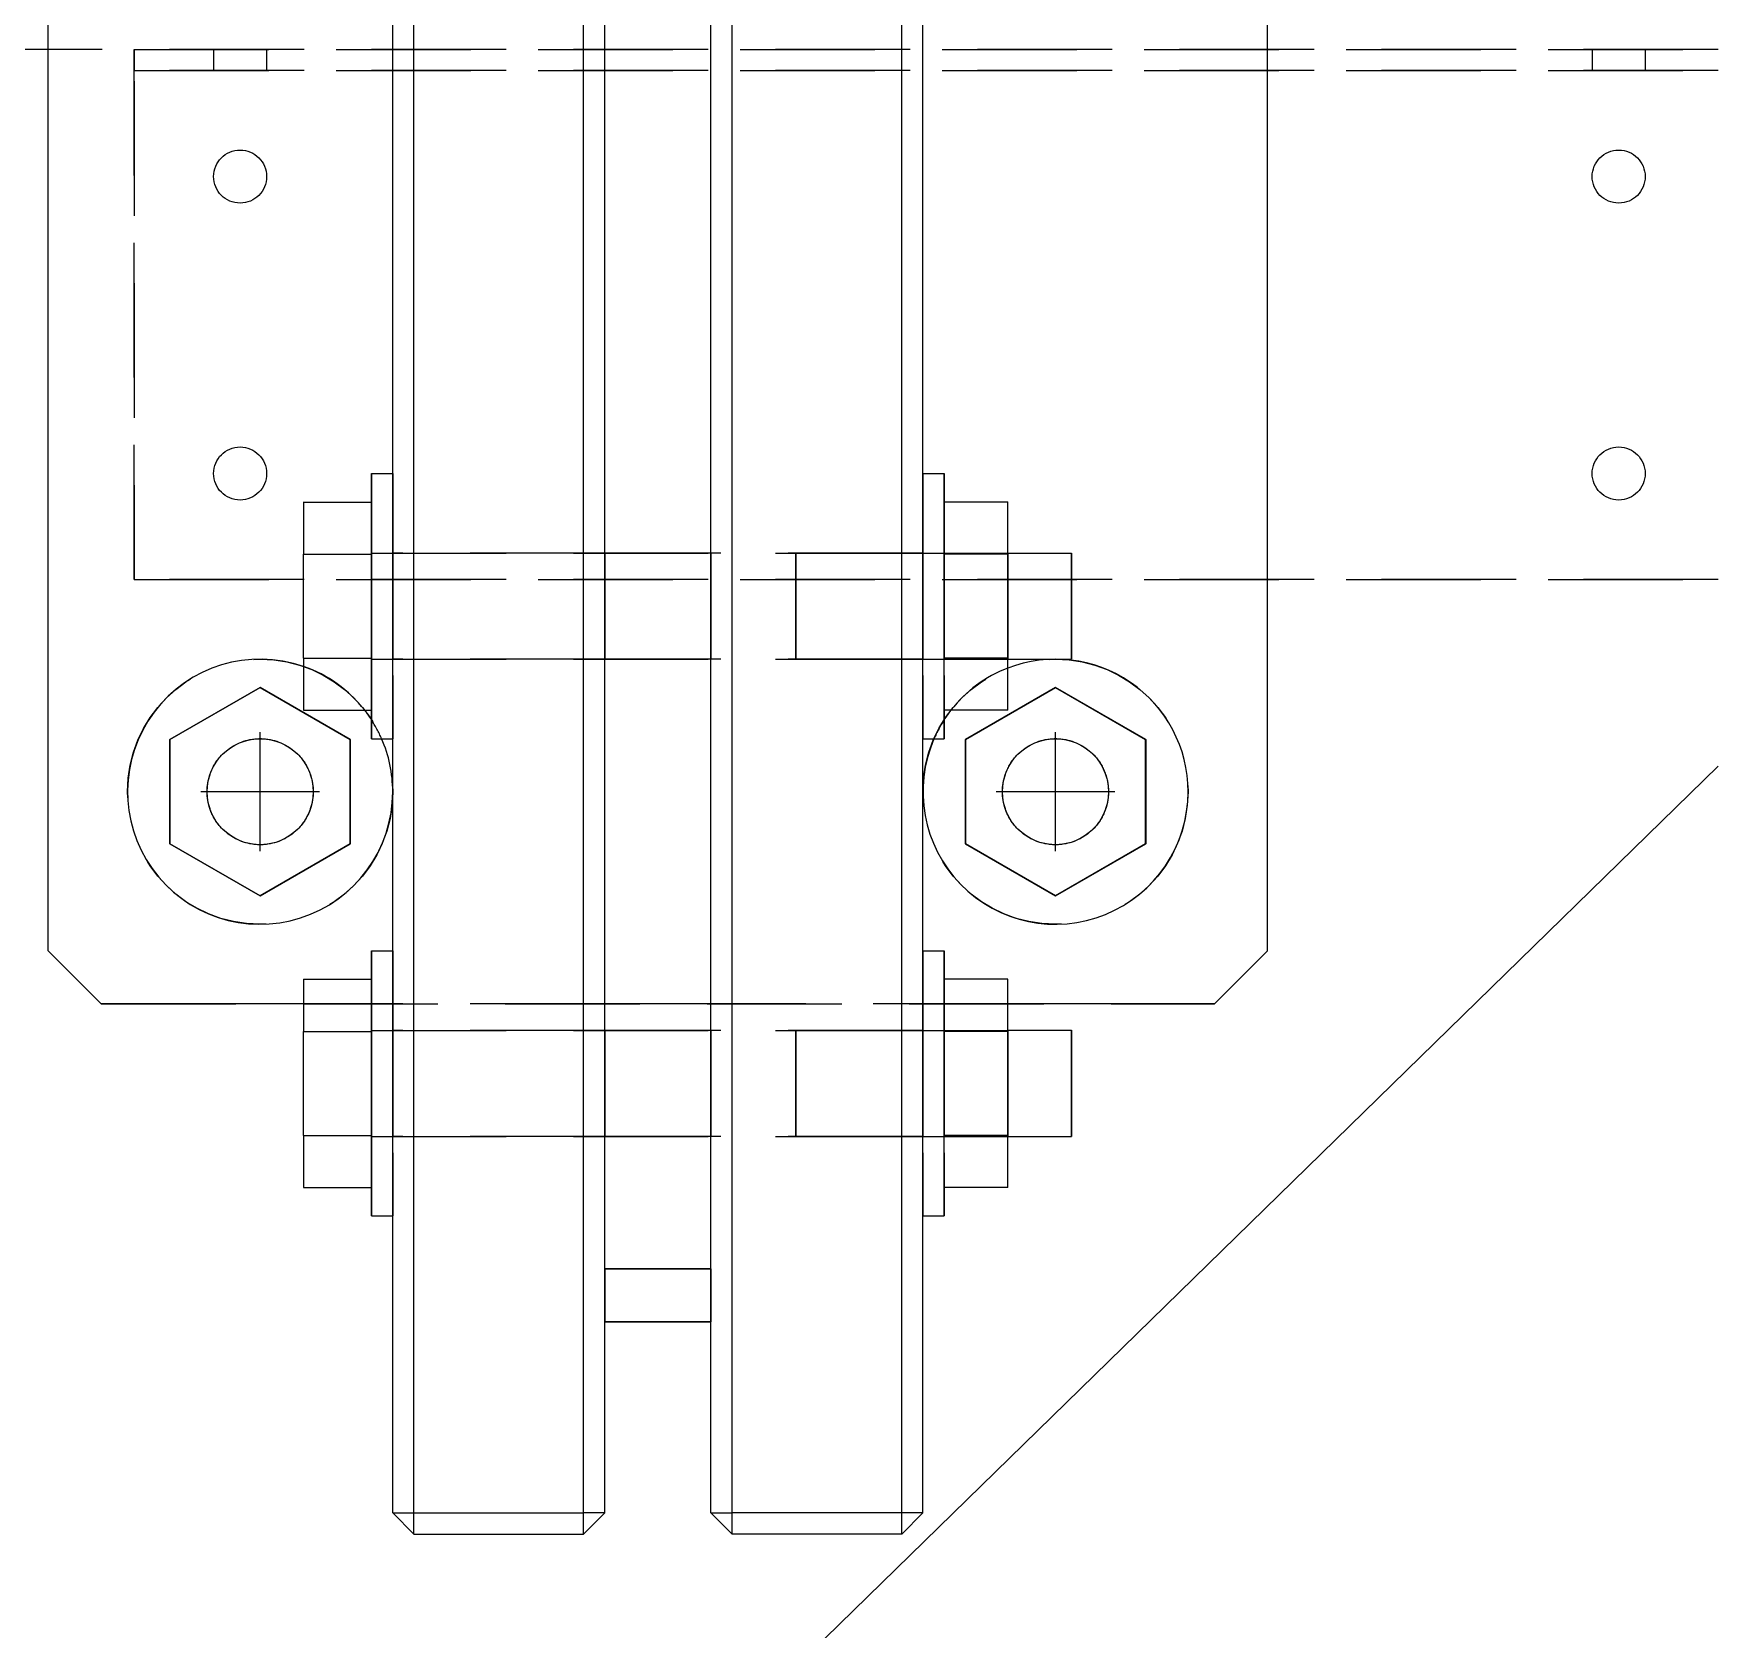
# Model space of a CAD drawing. Header units: millimetres. Extents: x 672 to 1266, y 302 to 1143.
# Drawn here: x 718.1 to 797.5, y 404.4 to 479.6 of the extents above; entities that cross this region are included whole.
import ezdxf

# ---------------------------------------------------------------- set-up
doc = ezdxf.new("R2010")
doc.units = ezdxf.units.MM
doc.linetypes.add('HIDDEN', pattern=[9.525, 6.35, -3.175])
doc.layers.add('1_2front ... 025', color=178, linetype='Continuous', lineweight=25, true_color=0x000000)
doc.layers.add('1_2front ... hdn', color=250, linetype='HIDDEN', lineweight=9, true_color=0x323232)

msp = doc.modelspace()

# ---------------------------------------------------------------- linework, layer by layer
at = {"layer": '1_2front ... 025'}
for p, q in [((735.051, 409.914), (735.051, 957.912)), ((736.05, 409.914), (736.05, 957.912)), ((744.051, 409.914), (744.051, 957.912)), ((750.051, 409.914), (750.051, 957.912)), ((751.05, 409.914), (751.05, 957.912)), ((759.051, 409.914), (759.051, 957.912)), ((760.049, 409.914), (760.049, 957.912)), ((745.049, 421.411), (745.049, 573.913)), ((750.051, 421.411), (750.051, 573.913)), ((718.799, 436.411), (718.799, 513.913)), ((776.302, 436.411), (776.302, 513.913)), ((734.049, 452.663), (734.049, 458.914)), ((734.049, 458.914), (735.051, 458.914)), ((760.049, 458.914), (761.051, 458.914)), ((761.051, 452.663), (761.051, 458.914)), ((730.85, 457.57), (734.049, 457.57)), ((730.85, 457.57), (730.85, 455.115)), ((764.05, 457.57), (761.051, 457.57)), ((764.05, 455.115), (764.05, 457.57)), ((764.05, 455.161), (767.052, 455.161)), ((767.052, 455.161), (767.052, 452.663)), ((730.85, 450.208), (730.85, 455.115)), ((730.85, 455.115), (734.049, 455.115)), ((764.05, 455.115), (761.051, 455.115)), ((764.05, 455.115), (764.05, 450.208)), ((734.049, 446.412), (734.049, 452.663)), ((761.051, 446.412), (761.051, 452.663)), ((767.052, 452.663), (767.052, 450.162)), ((730.85, 450.208), (734.049, 450.208)), ((730.85, 450.208), (730.85, 447.756)), ((764.05, 450.208), (761.051, 450.208)), ((764.05, 447.756), (764.05, 450.208)), ((764.05, 450.162), (767.052, 450.162)), ((728.8, 448.822), (724.549, 446.366)), ((728.8, 448.822), (733.051, 446.366)), ((766.3, 448.822), (762.049, 446.366)), ((766.3, 448.822), (770.548, 446.366)), ((730.85, 447.756), (734.049, 447.756)), ((764.05, 447.756), (761.051, 447.756)), ((728.8, 441.113), (728.8, 446.712)), ((728.8, 441.113), (728.8, 446.712)), ((734.049, 446.412), (735.051, 446.412)), ((760.049, 446.412), (761.051, 446.412)), ((766.3, 441.113), (766.3, 446.712)), ((766.3, 441.113), (766.3, 446.712)), ((724.549, 441.459), (724.549, 446.366)), ((733.051, 441.459), (733.051, 446.366)), ((762.049, 441.459), (762.049, 446.366)), ((770.548, 441.459), (770.548, 446.366)), ((797.55, 445.12), (697.55, 347.5)), ((731.601, 443.914), (726.003, 443.914)), ((731.601, 443.914), (726.003, 443.914)), ((769.101, 443.914), (763.499, 443.914)), ((769.101, 443.914), (763.499, 443.914)), ((724.549, 441.459), (728.8, 439.007)), ((733.051, 441.459), (728.8, 439.007)), ((762.049, 441.459), (766.3, 439.007)), ((770.548, 441.459), (766.3, 439.007)), ((718.799, 436.411), (721.3, 433.913)), ((734.049, 430.163), (734.049, 436.411)), ((734.049, 436.411), (735.051, 436.411)), ((760.049, 436.411), (761.051, 436.411)), ((761.051, 430.163), (761.051, 436.411)), ((773.8, 433.913), (776.302, 436.411)), ((730.85, 435.07), (734.049, 435.07)), ((730.85, 435.07), (730.85, 432.615)), ((764.05, 435.07), (761.051, 435.07)), ((764.05, 432.615), (764.05, 435.07)), ((730.85, 433.913), (721.3, 433.913)), ((773.8, 433.913), (764.05, 433.913)), ((730.85, 427.708), (730.85, 432.615)), ((730.85, 432.615), (734.049, 432.615)), ((764.05, 432.615), (761.051, 432.615)), ((764.05, 432.664), (767.052, 432.664)), ((764.05, 432.615), (764.05, 427.708)), ((767.052, 432.664), (767.052, 430.163)), ((734.049, 423.912), (734.049, 430.163)), ((761.051, 423.912), (761.051, 430.163)), ((767.052, 430.163), (767.052, 427.662)), ((730.85, 427.708), (734.049, 427.708)), ((730.85, 427.708), (730.85, 425.256)), ((764.05, 427.708), (761.051, 427.708)), ((764.05, 425.256), (764.05, 427.708)), ((764.05, 427.662), (767.052, 427.662)), ((730.85, 425.256), (734.049, 425.256)), ((764.05, 425.256), (761.051, 425.256)), ((734.049, 423.912), (735.051, 423.912)), ((760.049, 423.912), (761.051, 423.912)), ((745.049, 418.913), (745.049, 421.411)), ((745.049, 421.411), (750.051, 421.411)), ((745.049, 409.914), (745.049, 421.411)), ((750.051, 418.913), (750.051, 421.411)), ((745.049, 418.913), (750.051, 418.913)), ((735.051, 409.914), (736.05, 409.914)), ((736.05, 408.912), (735.051, 409.914)), ((736.05, 408.912), (736.05, 409.914)), ((736.05, 409.914), (744.051, 409.914)), ((744.051, 408.912), (744.051, 409.914)), ((745.049, 409.914), (744.051, 409.914)), ((744.051, 408.912), (745.049, 409.914)), ((750.051, 409.914), (751.05, 409.914)), ((751.05, 408.912), (750.051, 409.914)), ((759.051, 409.914), (751.05, 409.914)), ((751.05, 408.912), (751.05, 409.914)), ((760.049, 409.914), (759.051, 409.914)), ((759.051, 408.912), (760.049, 409.914)), ((759.051, 408.912), (759.051, 409.914)), ((736.05, 408.912), (744.051, 408.912)), ((759.051, 408.912), (751.05, 408.912))]:
    msp.add_line(p, q, dxfattribs=at)
for points in [[(730.85, 449.816), (728.281, 450.709), (725.431, 449.838), (723.798, 447.661)], [(769.835, 449.068), (768.135, 450.233), (765.972, 450.483), (764.05, 449.742)], [(772.552, 443.911), (772.552, 445.975), (771.536, 447.901), (769.835, 449.068)], [(723.798, 447.661), (722.168, 445.488), (722.129, 442.503), (723.706, 440.291)], [(734.049, 447.305), (733.951, 447.46), (733.841, 447.608), (733.728, 447.756)], [(761.372, 447.756), (761.256, 447.608), (761.15, 447.46), (761.051, 447.305)], [(735.051, 443.911), (735.051, 444.772), (734.871, 445.625), (734.529, 446.412)], [(760.571, 446.412), (759.555, 444.084), (760.053, 441.371), (761.827, 439.547)], [(730.702, 437.959), (733.291, 438.785), (735.051, 441.194), (735.051, 443.911)], [(768.657, 438.125), (771.01, 439.081), (772.552, 441.371), (772.552, 443.911)], [(723.706, 440.291), (725.283, 438.076), (728.112, 437.13), (730.702, 437.959)], [(761.827, 439.547), (763.602, 437.73), (766.3, 437.166), (768.657, 438.125)]]:
    msp.add_open_spline(points, degree=3, dxfattribs=at)
at = {"layer": '1_2front ... hdn'}
for p, q in [((735.052, 409.91), (735.052, 957.912)), ((736.049, 409.91), (736.049, 957.912)), ((744.05, 409.91), (744.05, 957.912)), ((745.048, 409.91), (745.048, 957.912)), ((750.052, 409.91), (750.052, 957.912)), ((751.049, 409.91), (751.049, 957.912)), ((759.05, 409.91), (759.05, 957.912)), ((760.048, 409.91), (760.048, 957.912)), ((745.048, 421.411), (745.048, 573.913)), ((745.048, 433.913), (745.048, 516.411)), ((750.052, 433.913), (750.052, 516.411)), ((718.798, 436.411), (718.798, 513.913)), ((776.302, 436.411), (776.302, 513.913)), ((797.55, 478.91), (703.854, 478.91)), ((797.55, 478.91), (703.854, 478.91)), ((722.855, 478.91), (797.55, 478.91)), ((722.855, 478.91), (797.55, 478.91)), ((797.55, 478.91), (722.855, 478.91)), ((797.55, 478.91), (722.855, 478.91)), ((722.855, 478.91), (722.855, 477.912)), ((722.855, 477.411), (722.855, 478.91)), ((722.855, 478.91), (722.855, 477.912)), ((722.855, 477.411), (722.855, 478.91)), ((726.605, 478.91), (726.605, 477.912)), ((726.605, 478.91), (726.605, 477.912)), ((726.605, 478.91), (726.605, 477.912)), ((726.605, 478.91), (726.605, 477.912)), ((726.605, 478.91), (727.854, 478.91)), ((729.103, 478.91), (726.605, 478.91)), ((726.605, 478.91), (727.854, 478.91)), ((729.103, 478.91), (726.605, 478.91)), ((726.605, 478.91), (729.103, 478.91)), ((727.854, 478.91), (726.605, 478.91)), ((726.605, 478.91), (729.103, 478.91)), ((727.854, 478.91), (726.605, 478.91)), ((727.854, 478.91), (729.103, 478.91)), ((727.854, 478.91), (729.103, 478.91)), ((729.103, 478.91), (727.854, 478.91)), ((729.103, 478.91), (727.854, 478.91)), ((729.103, 478.91), (729.103, 477.912)), ((729.103, 478.91), (729.103, 477.912)), ((729.103, 478.91), (729.103, 477.912)), ((729.103, 478.91), (729.103, 477.912)), ((791.604, 478.91), (791.604, 477.912)), ((791.604, 478.91), (791.604, 477.912)), ((791.604, 478.91), (791.604, 477.912)), ((791.604, 478.91), (791.604, 477.912)), ((791.604, 478.91), (792.853, 478.91)), ((794.102, 478.91), (791.604, 478.91)), ((791.604, 478.91), (792.853, 478.91)), ((794.102, 478.91), (791.604, 478.91)), ((791.604, 478.91), (794.102, 478.91)), ((792.853, 478.91), (791.604, 478.91)), ((791.604, 478.91), (794.102, 478.91)), ((792.853, 478.91), (791.604, 478.91)), ((792.853, 478.91), (794.102, 478.91)), ((792.853, 478.91), (794.102, 478.91)), ((794.102, 478.91), (792.853, 478.91)), ((794.102, 478.91), (792.853, 478.91)), ((794.102, 478.91), (794.102, 477.912)), ((794.102, 478.91), (794.102, 477.912)), ((794.102, 478.91), (794.102, 477.912)), ((794.102, 478.91), (794.102, 477.912)), ((722.855, 477.912), (797.55, 477.912)), ((722.855, 477.912), (797.55, 477.912)), ((797.55, 477.912), (722.855, 477.912)), ((797.55, 477.912), (722.855, 477.912)), ((722.855, 477.411), (722.855, 477.912)), ((722.855, 477.411), (722.855, 477.912)), ((722.855, 453.912), (722.855, 477.411)), ((722.855, 477.411), (722.855, 453.912)), ((722.855, 453.912), (722.855, 477.411)), ((722.855, 477.411), (722.855, 453.912)), ((726.605, 477.912), (727.854, 477.912)), ((729.103, 477.912), (726.605, 477.912)), ((726.605, 477.912), (727.854, 477.912)), ((729.103, 477.912), (726.605, 477.912)), ((726.605, 477.912), (729.103, 477.912)), ((727.854, 477.912), (726.605, 477.912)), ((726.605, 477.912), (729.103, 477.912)), ((727.854, 477.912), (726.605, 477.912)), ((727.854, 477.912), (729.103, 477.912)), ((727.854, 477.912), (729.103, 477.912)), ((729.103, 477.912), (727.854, 477.912)), ((729.103, 477.912), (727.854, 477.912)), ((791.604, 477.912), (792.853, 477.912)), ((794.102, 477.912), (791.604, 477.912)), ((791.604, 477.912), (792.853, 477.912)), ((794.102, 477.912), (791.604, 477.912)), ((791.604, 477.912), (794.102, 477.912)), ((792.853, 477.912), (791.604, 477.912)), ((791.604, 477.912), (794.102, 477.912)), ((792.853, 477.912), (791.604, 477.912)), ((792.853, 477.912), (794.102, 477.912)), ((792.853, 477.912), (794.102, 477.912)), ((794.102, 477.912), (792.853, 477.912)), ((794.102, 477.912), (792.853, 477.912)), ((734.049, 458.911), (734.049, 446.412)), ((735.052, 458.911), (735.052, 446.412)), ((735.052, 452.66), (735.052, 458.911)), ((760.048, 458.911), (760.048, 446.412)), ((760.048, 452.66), (760.048, 458.911)), ((761.05, 458.911), (761.05, 446.412)), ((730.849, 457.571), (730.849, 455.115)), ((734.049, 457.571), (734.049, 455.115)), ((734.049, 457.571), (734.049, 455.115)), ((761.05, 455.115), (761.05, 457.571)), ((761.05, 455.115), (761.05, 457.571)), ((764.049, 455.115), (764.049, 457.571)), ((734.049, 455.161), (754.052, 455.161)), ((734.049, 455.161), (735.052, 455.161)), ((734.049, 455.161), (734.049, 455.115)), ((734.049, 455.115), (734.049, 455.161)), ((734.049, 455.161), (734.049, 450.162)), ((734.049, 452.66), (734.049, 455.161)), ((745.048, 455.161), (735.052, 455.161)), ((735.052, 455.161), (735.052, 450.162)), ((735.052, 452.66), (735.052, 455.161)), ((735.052, 455.161), (735.052, 450.162)), ((735.052, 452.66), (735.052, 455.161)), ((750.052, 455.161), (745.048, 455.161)), ((745.048, 455.161), (745.048, 450.162)), ((745.048, 452.66), (745.048, 455.161)), ((745.048, 455.161), (745.048, 450.162)), ((745.048, 452.66), (745.048, 455.161)), ((760.048, 455.161), (750.052, 455.161)), ((750.052, 455.161), (750.052, 450.162)), ((750.052, 452.66), (750.052, 455.161)), ((750.052, 455.161), (750.052, 450.162)), ((750.052, 452.66), (750.052, 455.161)), ((754.052, 455.161), (764.049, 455.161)), ((754.052, 455.161), (754.052, 452.66)), ((754.052, 450.162), (754.052, 455.161)), ((760.048, 455.161), (761.05, 455.161)), ((760.048, 455.161), (760.048, 450.162)), ((760.048, 452.66), (760.048, 455.161)), ((760.048, 455.161), (760.048, 450.162)), ((760.048, 452.66), (760.048, 455.161)), ((761.05, 455.161), (764.049, 455.161)), ((761.05, 455.161), (761.05, 450.162)), ((761.05, 452.66), (761.05, 455.161)), ((761.05, 455.161), (761.05, 450.162)), ((761.05, 452.66), (761.05, 455.161)), ((764.049, 455.161), (764.049, 450.162)), ((764.049, 452.66), (764.049, 455.161)), ((767.048, 450.162), (767.048, 455.161)), ((730.849, 455.115), (734.049, 455.115)), ((730.849, 450.208), (730.849, 455.115)), ((734.049, 450.208), (734.049, 455.115)), ((734.049, 450.208), (734.049, 455.115)), ((734.049, 454.304), (734.049, 455.115)), ((734.049, 455.115), (734.049, 454.304)), ((761.05, 455.115), (761.05, 450.208)), ((764.049, 455.115), (761.05, 455.115)), ((761.05, 455.115), (761.05, 450.208)), ((764.049, 455.115), (764.049, 450.208)), ((722.855, 453.912), (797.55, 453.912)), ((722.855, 453.912), (797.55, 453.912)), ((797.55, 453.912), (722.855, 453.912)), ((797.55, 453.912), (722.855, 453.912)), ((734.049, 453.475), (734.049, 454.304)), ((734.049, 454.304), (734.049, 453.475)), ((734.049, 451.849), (734.049, 453.475)), ((734.049, 453.475), (734.049, 452.66)), ((734.049, 452.66), (734.049, 451.849)), ((734.049, 450.162), (734.049, 452.66)), ((735.052, 450.162), (735.052, 452.66)), ((735.052, 450.162), (735.052, 452.66)), ((735.052, 446.412), (735.052, 452.66)), ((745.048, 450.162), (745.048, 452.66)), ((745.048, 450.162), (745.048, 452.66)), ((750.052, 450.162), (750.052, 452.66)), ((750.052, 450.162), (750.052, 452.66)), ((754.052, 452.66), (754.052, 450.162)), ((760.048, 450.162), (760.048, 452.66)), ((760.048, 450.162), (760.048, 452.66)), ((760.048, 446.412), (760.048, 452.66)), ((761.05, 450.162), (761.05, 452.66)), ((761.05, 450.162), (761.05, 452.66)), ((764.049, 450.162), (764.049, 452.66)), ((734.049, 451.849), (734.049, 451.023)), ((734.049, 451.023), (734.049, 451.849)), ((734.049, 451.023), (734.049, 450.208)), ((734.049, 450.208), (734.049, 451.023)), ((730.849, 450.208), (734.049, 450.208)), ((730.849, 450.208), (730.849, 447.756)), ((734.049, 450.208), (734.049, 447.756)), ((734.049, 450.208), (734.049, 447.756)), ((734.049, 450.162), (734.049, 450.208)), ((734.049, 450.208), (734.049, 450.162)), ((734.049, 450.162), (754.052, 450.162)), ((734.049, 450.162), (735.052, 450.162)), ((745.048, 450.162), (735.052, 450.162)), ((750.052, 450.162), (745.048, 450.162)), ((760.048, 450.162), (750.052, 450.162)), ((754.052, 450.162), (764.049, 450.162)), ((760.048, 450.162), (761.05, 450.162)), ((761.05, 447.756), (761.05, 450.208)), ((761.05, 447.756), (761.05, 450.208)), ((764.049, 450.208), (761.05, 450.208)), ((761.05, 450.162), (764.049, 450.162)), ((764.049, 447.756), (764.049, 450.208)), ((728.799, 448.818), (724.548, 446.367)), ((724.548, 446.367), (728.799, 448.818)), ((724.548, 446.367), (728.799, 448.818)), ((724.548, 446.367), (728.799, 448.818)), ((724.548, 446.367), (728.799, 448.818)), ((728.799, 448.818), (733.047, 446.367)), ((733.047, 446.367), (728.799, 448.818)), ((733.047, 446.367), (728.799, 448.818)), ((733.047, 446.367), (728.799, 448.818)), ((733.047, 446.367), (728.799, 448.818)), ((766.3, 448.818), (762.049, 446.367)), ((762.049, 446.367), (766.3, 448.818)), ((762.049, 446.367), (766.3, 448.818)), ((762.049, 446.367), (766.3, 448.818)), ((762.049, 446.367), (766.3, 448.818)), ((766.3, 448.818), (770.552, 446.367)), ((770.552, 446.367), (766.3, 448.818)), ((770.552, 446.367), (766.3, 448.818)), ((770.552, 446.367), (766.3, 448.818)), ((770.552, 446.367), (766.3, 448.818)), ((724.548, 441.459), (724.548, 446.367)), ((724.548, 446.367), (724.548, 441.459)), ((724.548, 446.367), (724.548, 441.459)), ((724.548, 446.367), (724.548, 441.459)), ((724.548, 446.367), (724.548, 441.459)), ((733.047, 441.459), (733.047, 446.367)), ((733.047, 446.367), (733.047, 441.459)), ((733.047, 446.367), (733.047, 441.459)), ((733.047, 446.367), (733.047, 441.459)), ((733.047, 446.367), (733.047, 441.459)), ((762.049, 441.459), (762.049, 446.367)), ((762.049, 446.367), (762.049, 441.459)), ((762.049, 446.367), (762.049, 441.459)), ((762.049, 446.367), (762.049, 441.459)), ((762.049, 446.367), (762.049, 441.459)), ((770.552, 441.459), (770.552, 446.367)), ((770.552, 446.367), (770.552, 441.459)), ((770.552, 446.367), (770.552, 441.459)), ((770.552, 446.367), (770.552, 441.459)), ((770.552, 446.367), (770.552, 441.459)), ((724.548, 441.459), (728.799, 439.004)), ((728.799, 439.004), (724.548, 441.459)), ((728.799, 439.004), (724.548, 441.459)), ((728.799, 439.004), (724.548, 441.459)), ((728.799, 439.004), (724.548, 441.459)), ((733.047, 441.459), (728.799, 439.004)), ((728.799, 439.004), (733.047, 441.459)), ((728.799, 439.004), (733.047, 441.459)), ((728.799, 439.004), (733.047, 441.459)), ((728.799, 439.004), (733.047, 441.459)), ((762.049, 441.459), (766.3, 439.004)), ((766.3, 439.004), (762.049, 441.459)), ((766.3, 439.004), (762.049, 441.459)), ((766.3, 439.004), (762.049, 441.459)), ((766.3, 439.004), (762.049, 441.459)), ((770.552, 441.459), (766.3, 439.004)), ((766.3, 439.004), (770.552, 441.459)), ((766.3, 439.004), (770.552, 441.459)), ((766.3, 439.004), (770.552, 441.459)), ((766.3, 439.004), (770.552, 441.459)), ((718.798, 436.411), (721.299, 433.913)), ((734.049, 436.411), (734.049, 423.912)), ((735.052, 436.411), (735.052, 423.912)), ((735.052, 430.163), (735.052, 436.411)), ((760.048, 436.411), (760.048, 423.912)), ((760.048, 430.163), (760.048, 436.411)), ((761.05, 436.411), (761.05, 423.912)), ((773.8, 433.913), (776.302, 436.411)), ((730.849, 435.071), (730.849, 432.615)), ((734.049, 435.071), (734.049, 432.615)), ((734.049, 435.071), (734.049, 432.615)), ((761.05, 432.615), (761.05, 435.071)), ((761.05, 432.615), (761.05, 435.071)), ((764.049, 432.615), (764.049, 435.071)), ((721.299, 433.913), (773.8, 433.913)), ((745.048, 433.913), (730.849, 433.913)), ((745.048, 421.411), (745.048, 433.913)), ((750.052, 433.913), (745.048, 433.913)), ((750.052, 421.411), (750.052, 433.913)), ((764.049, 433.913), (750.052, 433.913)), ((730.849, 432.615), (734.049, 432.615)), ((730.849, 427.708), (730.849, 432.615)), ((734.049, 432.661), (754.052, 432.661)), ((734.049, 432.661), (735.052, 432.661)), ((734.049, 432.661), (734.049, 432.615)), ((734.049, 432.615), (734.049, 432.661)), ((734.049, 432.661), (734.049, 427.662)), ((734.049, 430.163), (734.049, 432.661)), ((734.049, 427.708), (734.049, 432.615)), ((734.049, 427.708), (734.049, 432.615)), ((734.049, 431.804), (734.049, 432.615)), ((734.049, 432.615), (734.049, 431.804)), ((745.048, 432.661), (735.052, 432.661)), ((735.052, 432.661), (735.052, 427.662)), ((735.052, 430.163), (735.052, 432.661)), ((735.052, 432.661), (735.052, 427.662)), ((735.052, 430.163), (735.052, 432.661)), ((750.052, 432.661), (745.048, 432.661)), ((745.048, 432.661), (745.048, 427.662)), ((745.048, 430.163), (745.048, 432.661)), ((745.048, 432.661), (745.048, 427.662)), ((745.048, 430.163), (745.048, 432.661)), ((760.048, 432.661), (750.052, 432.661)), ((750.052, 432.661), (750.052, 427.662)), ((750.052, 430.163), (750.052, 432.661)), ((750.052, 432.661), (750.052, 427.662)), ((750.052, 430.163), (750.052, 432.661)), ((754.052, 432.661), (764.049, 432.661)), ((754.052, 432.661), (754.052, 430.163)), ((754.052, 427.662), (754.052, 432.661)), ((760.048, 432.661), (761.05, 432.661)), ((760.048, 432.661), (760.048, 427.662)), ((760.048, 430.163), (760.048, 432.661)), ((760.048, 432.661), (760.048, 427.662)), ((760.048, 430.163), (760.048, 432.661)), ((761.05, 432.661), (764.049, 432.661)), ((761.05, 432.661), (761.05, 427.662)), ((761.05, 430.163), (761.05, 432.661)), ((761.05, 432.661), (761.05, 427.662)), ((761.05, 430.163), (761.05, 432.661)), ((761.05, 432.615), (761.05, 427.708)), ((764.049, 432.615), (761.05, 432.615)), ((761.05, 432.615), (761.05, 427.708)), ((764.049, 432.661), (764.049, 427.662)), ((764.049, 430.163), (764.049, 432.661)), ((764.049, 432.615), (764.049, 427.708)), ((767.048, 427.662), (767.048, 432.661)), ((734.049, 430.975), (734.049, 431.804)), ((734.049, 431.804), (734.049, 430.975)), ((734.049, 429.352), (734.049, 430.975)), ((734.049, 430.975), (734.049, 430.163)), ((734.049, 430.163), (734.049, 429.352)), ((734.049, 427.662), (734.049, 430.163)), ((735.052, 427.662), (735.052, 430.163)), ((735.052, 427.662), (735.052, 430.163)), ((735.052, 423.912), (735.052, 430.163)), ((745.048, 427.662), (745.048, 430.163)), ((745.048, 427.662), (745.048, 430.163)), ((750.052, 427.662), (750.052, 430.163)), ((750.052, 427.662), (750.052, 430.163)), ((754.052, 430.163), (754.052, 427.662)), ((760.048, 427.662), (760.048, 430.163)), ((760.048, 427.662), (760.048, 430.163)), ((760.048, 423.912), (760.048, 430.163)), ((761.05, 427.662), (761.05, 430.163)), ((761.05, 427.662), (761.05, 430.163)), ((764.049, 427.662), (764.049, 430.163)), ((734.049, 429.352), (734.049, 428.519)), ((734.049, 428.519), (734.049, 429.352)), ((734.049, 428.519), (734.049, 427.708)), ((734.049, 427.708), (734.049, 428.519)), ((730.849, 427.708), (734.049, 427.708)), ((730.849, 427.708), (730.849, 425.256)), ((734.049, 427.708), (734.049, 425.256)), ((734.049, 427.708), (734.049, 425.256)), ((734.049, 427.662), (734.049, 427.708)), ((734.049, 427.708), (734.049, 427.662)), ((734.049, 427.662), (754.052, 427.662)), ((734.049, 427.662), (735.052, 427.662)), ((745.048, 427.662), (735.052, 427.662)), ((750.052, 427.662), (745.048, 427.662)), ((760.048, 427.662), (750.052, 427.662)), ((754.052, 427.662), (764.049, 427.662)), ((760.048, 427.662), (761.05, 427.662)), ((761.05, 425.256), (761.05, 427.708)), ((761.05, 425.256), (761.05, 427.708)), ((764.049, 427.708), (761.05, 427.708)), ((761.05, 427.662), (764.049, 427.662)), ((764.049, 425.256), (764.049, 427.708)), ((750.052, 421.411), (745.048, 421.411)), ((745.048, 421.411), (745.048, 418.913)), ((750.052, 421.411), (750.052, 418.913)), ((750.052, 418.913), (745.048, 418.913)), ((735.052, 409.91), (736.049, 409.91)), ((736.049, 408.912), (735.052, 409.91)), ((736.049, 409.91), (744.05, 409.91)), ((736.049, 408.912), (736.049, 409.91)), ((745.048, 409.91), (744.05, 409.91)), ((744.05, 408.912), (745.048, 409.91)), ((744.05, 408.912), (744.05, 409.91)), ((750.052, 409.91), (751.049, 409.91)), ((751.049, 408.912), (750.052, 409.91)), ((751.049, 408.912), (751.049, 409.91)), ((759.05, 409.91), (751.049, 409.91)), ((759.05, 408.912), (759.05, 409.91)), ((760.048, 409.91), (759.05, 409.91)), ((759.05, 408.912), (760.048, 409.91)), ((736.049, 408.912), (744.05, 408.912)), ((759.05, 408.912), (751.049, 408.912))]:
    msp.add_line(p, q, dxfattribs=at)
for points in [[(726.605, 472.913), (726.605, 473.604), (727.162, 474.162), (727.854, 474.162)], [(726.605, 472.913), (726.605, 473.604), (727.162, 474.162), (727.854, 474.162)], [(726.605, 472.913), (726.605, 473.604), (727.162, 474.162), (727.854, 474.162)], [(726.605, 472.913), (726.605, 473.604), (727.162, 474.162), (727.854, 474.162)], [(727.854, 474.162), (728.545, 474.162), (729.103, 473.604), (729.103, 472.913)], [(727.854, 474.162), (728.545, 474.162), (729.103, 473.604), (729.103, 472.913)], [(727.854, 474.162), (728.545, 474.162), (729.103, 473.604), (729.103, 472.913)], [(727.854, 474.162), (728.545, 474.162), (729.103, 473.604), (729.103, 472.913)], [(791.604, 472.913), (791.604, 473.604), (792.162, 474.162), (792.853, 474.162)], [(791.604, 472.913), (791.604, 473.604), (792.162, 474.162), (792.853, 474.162)], [(791.604, 472.913), (791.604, 473.604), (792.162, 474.162), (792.853, 474.162)], [(791.604, 472.913), (791.604, 473.604), (792.162, 474.162), (792.853, 474.162)], [(792.853, 474.162), (793.545, 474.162), (794.102, 473.604), (794.102, 472.913)], [(792.853, 474.162), (793.545, 474.162), (794.102, 473.604), (794.102, 472.913)], [(792.853, 474.162), (793.545, 474.162), (794.102, 473.604), (794.102, 472.913)], [(792.853, 474.162), (793.545, 474.162), (794.102, 473.604), (794.102, 472.913)], [(727.854, 471.661), (727.162, 471.661), (726.605, 472.222), (726.605, 472.913)], [(727.854, 471.661), (727.162, 471.661), (726.605, 472.222), (726.605, 472.913)], [(727.854, 471.661), (727.162, 471.661), (726.605, 472.222), (726.605, 472.913)], [(727.854, 471.661), (727.162, 471.661), (726.605, 472.222), (726.605, 472.913)], [(729.103, 472.913), (729.103, 472.222), (728.545, 471.661), (727.854, 471.661)], [(729.103, 472.913), (729.103, 472.222), (728.545, 471.661), (727.854, 471.661)], [(729.103, 472.913), (729.103, 472.222), (728.545, 471.661), (727.854, 471.661)], [(729.103, 472.913), (729.103, 472.222), (728.545, 471.661), (727.854, 471.661)], [(792.853, 471.661), (792.162, 471.661), (791.604, 472.222), (791.604, 472.913)], [(792.853, 471.661), (792.162, 471.661), (791.604, 472.222), (791.604, 472.913)], [(792.853, 471.661), (792.162, 471.661), (791.604, 472.222), (791.604, 472.913)], [(792.853, 471.661), (792.162, 471.661), (791.604, 472.222), (791.604, 472.913)], [(794.102, 472.913), (794.102, 472.222), (793.545, 471.661), (792.853, 471.661)], [(794.102, 472.913), (794.102, 472.222), (793.545, 471.661), (792.853, 471.661)], [(794.102, 472.913), (794.102, 472.222), (793.545, 471.661), (792.853, 471.661)], [(794.102, 472.913), (794.102, 472.222), (793.545, 471.661), (792.853, 471.661)], [(726.605, 458.911), (726.605, 459.603), (727.162, 460.164), (727.854, 460.164)], [(726.605, 458.911), (726.605, 459.603), (727.162, 460.164), (727.854, 460.164)], [(726.605, 458.911), (726.605, 459.603), (727.162, 460.164), (727.854, 460.164)], [(726.605, 458.911), (726.605, 459.603), (727.162, 460.164), (727.854, 460.164)], [(727.854, 460.164), (728.545, 460.164), (729.103, 459.603), (729.103, 458.911)], [(727.854, 460.164), (728.545, 460.164), (729.103, 459.603), (729.103, 458.911)], [(727.854, 460.164), (728.545, 460.164), (729.103, 459.603), (729.103, 458.911)], [(727.854, 460.164), (728.545, 460.164), (729.103, 459.603), (729.103, 458.911)], [(791.604, 458.911), (791.604, 459.603), (792.162, 460.164), (792.853, 460.164)], [(791.604, 458.911), (791.604, 459.603), (792.162, 460.164), (792.853, 460.164)], [(791.604, 458.911), (791.604, 459.603), (792.162, 460.164), (792.853, 460.164)], [(791.604, 458.911), (791.604, 459.603), (792.162, 460.164), (792.853, 460.164)], [(792.853, 460.164), (793.545, 460.164), (794.102, 459.603), (794.102, 458.911)], [(792.853, 460.164), (793.545, 460.164), (794.102, 459.603), (794.102, 458.911)], [(792.853, 460.164), (793.545, 460.164), (794.102, 459.603), (794.102, 458.911)], [(792.853, 460.164), (793.545, 460.164), (794.102, 459.603), (794.102, 458.911)], [(727.854, 457.662), (727.162, 457.662), (726.605, 458.223), (726.605, 458.911)], [(727.854, 457.662), (727.162, 457.662), (726.605, 458.223), (726.605, 458.911)], [(727.854, 457.662), (727.162, 457.662), (726.605, 458.223), (726.605, 458.911)], [(727.854, 457.662), (727.162, 457.662), (726.605, 458.223), (726.605, 458.911)], [(729.103, 458.911), (729.103, 458.223), (728.545, 457.662), (727.854, 457.662)], [(729.103, 458.911), (729.103, 458.223), (728.545, 457.662), (727.854, 457.662)], [(729.103, 458.911), (729.103, 458.223), (728.545, 457.662), (727.854, 457.662)], [(729.103, 458.911), (729.103, 458.223), (728.545, 457.662), (727.854, 457.662)], [(792.853, 457.662), (792.162, 457.662), (791.604, 458.223), (791.604, 458.911)], [(792.853, 457.662), (792.162, 457.662), (791.604, 458.223), (791.604, 458.911)], [(792.853, 457.662), (792.162, 457.662), (791.604, 458.223), (791.604, 458.911)], [(792.853, 457.662), (792.162, 457.662), (791.604, 458.223), (791.604, 458.911)], [(794.102, 458.911), (794.102, 458.223), (793.545, 457.662), (792.853, 457.662)], [(794.102, 458.911), (794.102, 458.223), (793.545, 457.662), (792.853, 457.662)], [(794.102, 458.911), (794.102, 458.223), (793.545, 457.662), (792.853, 457.662)], [(794.102, 458.911), (794.102, 458.223), (793.545, 457.662), (792.853, 457.662)], [(722.548, 443.911), (722.548, 447.365), (725.346, 450.162), (728.799, 450.162)], [(722.548, 443.911), (722.548, 447.365), (725.346, 450.162), (728.799, 450.162)], [(722.548, 443.911), (722.548, 447.365), (725.346, 450.162), (728.799, 450.162)], [(722.548, 443.911), (722.548, 447.365), (725.346, 450.162), (728.799, 450.162)], [(722.548, 443.911), (722.548, 447.365), (725.346, 450.162), (728.799, 450.162)], [(722.548, 443.911), (722.548, 447.365), (725.346, 450.162), (728.799, 450.162)], [(722.548, 443.911), (722.548, 447.365), (725.346, 450.162), (728.799, 450.162)], [(728.799, 450.162), (732.25, 450.162), (735.052, 447.365), (735.052, 443.911)], [(728.799, 450.162), (732.25, 450.162), (735.052, 447.365), (735.052, 443.911)], [(728.799, 450.162), (732.25, 450.162), (735.052, 447.365), (735.052, 443.911)], [(728.799, 450.162), (732.25, 450.162), (735.052, 447.365), (735.052, 443.911)], [(728.799, 450.162), (732.25, 450.162), (735.052, 447.365), (735.052, 443.911)], [(728.799, 450.162), (732.25, 450.162), (735.052, 447.365), (735.052, 443.911)], [(728.799, 450.162), (732.25, 450.162), (735.052, 447.365), (735.052, 443.911)], [(733.728, 447.756), (732.987, 448.705), (731.988, 449.422), (730.849, 449.817)], [(760.048, 443.911), (760.048, 447.365), (762.846, 450.162), (766.3, 450.162)], [(760.048, 443.911), (760.048, 447.365), (762.846, 450.162), (766.3, 450.162)], [(760.048, 443.911), (760.048, 447.365), (762.846, 450.162), (766.3, 450.162)], [(760.048, 443.911), (760.048, 447.365), (762.846, 450.162), (766.3, 450.162)], [(760.048, 443.911), (760.048, 447.365), (762.846, 450.162), (766.3, 450.162)], [(760.048, 443.911), (760.048, 447.365), (762.846, 450.162), (766.3, 450.162)], [(760.048, 443.911), (760.048, 447.365), (762.846, 450.162), (766.3, 450.162)], [(764.049, 449.743), (762.991, 449.337), (762.066, 448.649), (761.371, 447.756)], [(766.3, 450.162), (769.75, 450.162), (772.547, 447.365), (772.547, 443.911)], [(766.3, 450.162), (769.75, 450.162), (772.547, 447.365), (772.547, 443.911)], [(766.3, 450.162), (769.75, 450.162), (772.547, 447.365), (772.547, 443.911)], [(766.3, 450.162), (769.75, 450.162), (772.547, 447.365), (772.547, 443.911)], [(766.3, 450.162), (769.75, 450.162), (772.547, 447.365), (772.547, 443.911)], [(766.3, 450.162), (769.75, 450.162), (772.547, 447.365), (772.547, 443.911)], [(766.3, 450.162), (769.75, 450.162), (772.547, 447.365), (772.547, 443.911)], [(734.529, 446.412), (734.391, 446.723), (734.232, 447.019), (734.049, 447.305)], [(761.05, 447.305), (760.867, 447.019), (760.706, 446.723), (760.572, 446.412)], [(726.298, 443.911), (726.298, 445.294), (727.416, 446.412), (728.799, 446.412)], [(726.298, 443.911), (726.298, 445.294), (727.416, 446.412), (728.799, 446.412)], [(726.298, 443.911), (726.298, 445.294), (727.416, 446.412), (728.799, 446.412)], [(726.298, 443.911), (726.298, 445.294), (727.416, 446.412), (728.799, 446.412)], [(726.298, 443.911), (726.298, 445.294), (727.416, 446.412), (728.799, 446.412)], [(726.298, 443.911), (726.298, 445.294), (727.416, 446.412), (728.799, 446.412)], [(726.298, 443.911), (726.298, 445.294), (727.416, 446.412), (728.799, 446.412)], [(726.298, 443.911), (726.298, 445.294), (727.416, 446.412), (728.799, 446.412)], [(726.298, 443.911), (726.298, 445.294), (727.416, 446.412), (728.799, 446.412)], [(726.298, 443.911), (726.298, 445.294), (727.416, 446.412), (728.799, 446.412)], [(726.298, 443.911), (726.298, 445.294), (727.416, 446.412), (728.799, 446.412)], [(726.298, 443.911), (726.298, 445.294), (727.416, 446.412), (728.799, 446.412)], [(726.298, 443.911), (726.298, 445.294), (727.416, 446.412), (728.799, 446.412)], [(726.298, 443.911), (726.298, 445.294), (727.416, 446.412), (728.799, 446.412)], [(726.298, 443.911), (726.298, 445.294), (727.416, 446.412), (728.799, 446.412)], [(726.298, 443.911), (726.298, 445.294), (727.416, 446.412), (728.799, 446.412)], [(726.298, 443.911), (726.298, 445.294), (727.416, 446.412), (728.799, 446.412)], [(726.298, 443.911), (726.298, 445.294), (727.416, 446.412), (728.799, 446.412)], [(726.298, 443.911), (726.298, 445.294), (727.416, 446.412), (728.799, 446.412)], [(726.298, 443.911), (726.298, 445.294), (727.416, 446.412), (728.799, 446.412)], [(728.32, 446.367), (728.637, 446.43), (728.962, 446.43), (729.279, 446.367)], [(728.799, 446.412), (730.182, 446.412), (731.302, 445.294), (731.302, 443.911)], [(728.799, 446.412), (730.182, 446.412), (731.302, 445.294), (731.302, 443.911)], [(728.799, 446.412), (730.182, 446.412), (731.302, 445.294), (731.302, 443.911)], [(728.799, 446.412), (730.182, 446.412), (731.302, 445.294), (731.302, 443.911)], [(728.799, 446.412), (730.182, 446.412), (731.302, 445.294), (731.302, 443.911)], [(728.799, 446.412), (730.182, 446.412), (731.302, 445.294), (731.302, 443.911)], [(728.799, 446.412), (730.182, 446.412), (731.302, 445.294), (731.302, 443.911)], [(728.799, 446.412), (730.182, 446.412), (731.302, 445.294), (731.302, 443.911)], [(728.799, 446.412), (730.182, 446.412), (731.302, 445.294), (731.302, 443.911)], [(728.799, 446.412), (730.182, 446.412), (731.302, 445.294), (731.302, 443.911)], [(728.799, 446.412), (730.182, 446.412), (731.302, 445.294), (731.302, 443.911)], [(728.799, 446.412), (730.182, 446.412), (731.302, 445.294), (731.302, 443.911)], [(728.799, 446.412), (730.182, 446.412), (731.302, 445.294), (731.302, 443.911)], [(728.799, 446.412), (730.182, 446.412), (731.302, 445.294), (731.302, 443.911)], [(728.799, 446.412), (730.182, 446.412), (731.302, 445.294), (731.302, 443.911)], [(728.799, 446.412), (730.182, 446.412), (731.302, 445.294), (731.302, 443.911)], [(728.799, 446.412), (730.182, 446.412), (731.302, 445.294), (731.302, 443.911)], [(728.799, 446.412), (730.182, 446.412), (731.302, 445.294), (731.302, 443.911)], [(728.799, 446.412), (730.182, 446.412), (731.302, 445.294), (731.302, 443.911)], [(728.799, 446.412), (730.182, 446.412), (731.302, 445.294), (731.302, 443.911)], [(763.798, 443.911), (763.798, 445.294), (764.918, 446.412), (766.3, 446.412)], [(763.798, 443.911), (763.798, 445.294), (764.918, 446.412), (766.3, 446.412)], [(763.798, 443.911), (763.798, 445.294), (764.918, 446.412), (766.3, 446.412)], [(763.798, 443.911), (763.798, 445.294), (764.918, 446.412), (766.3, 446.412)], [(763.798, 443.911), (763.798, 445.294), (764.918, 446.412), (766.3, 446.412)], [(763.798, 443.911), (763.798, 445.294), (764.918, 446.412), (766.3, 446.412)], [(763.798, 443.911), (763.798, 445.294), (764.918, 446.412), (766.3, 446.412)], [(763.798, 443.911), (763.798, 445.294), (764.918, 446.412), (766.3, 446.412)], [(763.798, 443.911), (763.798, 445.294), (764.918, 446.412), (766.3, 446.412)], [(763.798, 443.911), (763.798, 445.294), (764.918, 446.412), (766.3, 446.412)], [(763.798, 443.911), (763.798, 445.294), (764.918, 446.412), (766.3, 446.412)], [(763.798, 443.911), (763.798, 445.294), (764.918, 446.412), (766.3, 446.412)], [(763.798, 443.911), (763.798, 445.294), (764.918, 446.412), (766.3, 446.412)], [(763.798, 443.911), (763.798, 445.294), (764.918, 446.412), (766.3, 446.412)], [(763.798, 443.911), (763.798, 445.294), (764.918, 446.412), (766.3, 446.412)], [(763.798, 443.911), (763.798, 445.294), (764.918, 446.412), (766.3, 446.412)], [(763.798, 443.911), (763.798, 445.294), (764.918, 446.412), (766.3, 446.412)], [(763.798, 443.911), (763.798, 445.294), (764.918, 446.412), (766.3, 446.412)], [(763.798, 443.911), (763.798, 445.294), (764.918, 446.412), (766.3, 446.412)], [(763.798, 443.911), (763.798, 445.294), (764.918, 446.412), (766.3, 446.412)], [(765.82, 446.367), (766.137, 446.43), (766.462, 446.43), (766.779, 446.367)], [(766.3, 446.412), (767.679, 446.412), (768.797, 445.294), (768.797, 443.911)], [(766.3, 446.412), (767.679, 446.412), (768.797, 445.294), (768.797, 443.911)], [(766.3, 446.412), (767.679, 446.412), (768.797, 445.294), (768.797, 443.911)], [(766.3, 446.412), (767.679, 446.412), (768.797, 445.294), (768.797, 443.911)], [(766.3, 446.412), (767.679, 446.412), (768.797, 445.294), (768.797, 443.911)], [(766.3, 446.412), (767.679, 446.412), (768.797, 445.294), (768.797, 443.911)], [(766.3, 446.412), (767.679, 446.412), (768.797, 445.294), (768.797, 443.911)], [(766.3, 446.412), (767.679, 446.412), (768.797, 445.294), (768.797, 443.911)], [(766.3, 446.412), (767.679, 446.412), (768.797, 445.294), (768.797, 443.911)], [(766.3, 446.412), (767.679, 446.412), (768.797, 445.294), (768.797, 443.911)], [(766.3, 446.412), (767.679, 446.412), (768.797, 445.294), (768.797, 443.911)], [(766.3, 446.412), (767.679, 446.412), (768.797, 445.294), (768.797, 443.911)], [(766.3, 446.412), (767.679, 446.412), (768.797, 445.294), (768.797, 443.911)], [(766.3, 446.412), (767.679, 446.412), (768.797, 445.294), (768.797, 443.911)], [(766.3, 446.412), (767.679, 446.412), (768.797, 445.294), (768.797, 443.911)], [(766.3, 446.412), (767.679, 446.412), (768.797, 445.294), (768.797, 443.911)], [(766.3, 446.412), (767.679, 446.412), (768.797, 445.294), (768.797, 443.911)], [(766.3, 446.412), (767.679, 446.412), (768.797, 445.294), (768.797, 443.911)], [(766.3, 446.412), (767.679, 446.412), (768.797, 445.294), (768.797, 443.911)], [(766.3, 446.412), (767.679, 446.412), (768.797, 445.294), (768.797, 443.911)], [(726.912, 445.555), (727.279, 445.975), (727.776, 446.261), (728.32, 446.367)], [(729.279, 446.367), (729.822, 446.261), (730.32, 445.975), (730.688, 445.555)], [(764.412, 445.555), (764.779, 445.975), (765.273, 446.261), (765.82, 446.367)], [(766.779, 446.367), (767.323, 446.261), (767.82, 445.975), (768.188, 445.555)], [(726.436, 444.726), (726.538, 445.029), (726.704, 445.312), (726.912, 445.555)], [(730.688, 445.555), (730.895, 445.312), (731.057, 445.029), (731.163, 444.726)], [(763.936, 444.726), (764.038, 445.029), (764.201, 445.312), (764.412, 445.555)], [(768.188, 445.555), (768.395, 445.312), (768.557, 445.029), (768.663, 444.726)], [(726.436, 443.1), (726.256, 443.625), (726.256, 444.197), (726.436, 444.726)], [(731.163, 444.726), (731.251, 444.465), (731.302, 444.19), (731.302, 443.911)], [(763.936, 443.1), (763.753, 443.625), (763.753, 444.197), (763.936, 444.726)], [(768.663, 444.726), (768.755, 444.465), (768.797, 444.19), (768.797, 443.911)], [(728.799, 437.66), (725.346, 437.66), (722.548, 440.461), (722.548, 443.911)], [(728.799, 437.66), (725.346, 437.66), (722.548, 440.461), (722.548, 443.911)], [(728.799, 437.66), (725.346, 437.66), (722.548, 440.461), (722.548, 443.911)], [(728.799, 437.66), (725.346, 437.66), (722.548, 440.461), (722.548, 443.911)], [(728.799, 437.66), (725.346, 437.66), (722.548, 440.461), (722.548, 443.911)], [(728.799, 437.66), (725.346, 437.66), (722.548, 440.461), (722.548, 443.911)], [(728.799, 437.66), (725.346, 437.66), (722.548, 440.461), (722.548, 443.911)], [(728.799, 441.413), (727.416, 441.413), (726.298, 442.532), (726.298, 443.911)], [(728.799, 441.413), (727.416, 441.413), (726.298, 442.532), (726.298, 443.911)], [(728.799, 441.413), (727.416, 441.413), (726.298, 442.532), (726.298, 443.911)], [(728.799, 441.413), (727.416, 441.413), (726.298, 442.532), (726.298, 443.911)], [(728.799, 441.413), (727.416, 441.413), (726.298, 442.532), (726.298, 443.911)], [(728.799, 441.413), (727.416, 441.413), (726.298, 442.532), (726.298, 443.911)], [(728.799, 441.413), (727.416, 441.413), (726.298, 442.532), (726.298, 443.911)], [(728.799, 441.413), (727.416, 441.413), (726.298, 442.532), (726.298, 443.911)], [(728.799, 441.413), (727.416, 441.413), (726.298, 442.532), (726.298, 443.911)], [(728.799, 441.413), (727.416, 441.413), (726.298, 442.532), (726.298, 443.911)], [(728.799, 441.413), (727.416, 441.413), (726.298, 442.532), (726.298, 443.911)], [(728.799, 441.413), (727.416, 441.413), (726.298, 442.532), (726.298, 443.911)], [(728.799, 441.413), (727.416, 441.413), (726.298, 442.532), (726.298, 443.911)], [(728.799, 441.413), (727.416, 441.413), (726.298, 442.532), (726.298, 443.911)], [(728.799, 441.413), (727.416, 441.413), (726.298, 442.532), (726.298, 443.911)], [(728.799, 441.413), (727.416, 441.413), (726.298, 442.532), (726.298, 443.911)], [(728.799, 441.413), (727.416, 441.413), (726.298, 442.532), (726.298, 443.911)], [(728.799, 441.413), (727.416, 441.413), (726.298, 442.532), (726.298, 443.911)], [(728.799, 441.413), (727.416, 441.413), (726.298, 442.532), (726.298, 443.911)], [(728.799, 441.413), (727.416, 441.413), (726.298, 442.532), (726.298, 443.911)], [(731.302, 443.911), (731.302, 442.532), (730.182, 441.413), (728.799, 441.413)], [(731.302, 443.911), (731.302, 442.532), (730.182, 441.413), (728.799, 441.413)], [(731.302, 443.911), (731.302, 442.532), (730.182, 441.413), (728.799, 441.413)], [(731.302, 443.911), (731.302, 442.532), (730.182, 441.413), (728.799, 441.413)], [(731.302, 443.911), (731.302, 442.532), (730.182, 441.413), (728.799, 441.413)], [(731.302, 443.911), (731.302, 442.532), (730.182, 441.413), (728.799, 441.413)], [(735.052, 443.911), (735.052, 440.461), (732.25, 437.66), (728.799, 437.66)], [(735.052, 443.911), (735.052, 440.461), (732.25, 437.66), (728.799, 437.66)], [(731.302, 443.911), (731.302, 442.532), (730.182, 441.413), (728.799, 441.413)], [(731.302, 443.911), (731.302, 442.532), (730.182, 441.413), (728.799, 441.413)], [(735.052, 443.911), (735.052, 440.461), (732.25, 437.66), (728.799, 437.66)], [(735.052, 443.911), (735.052, 440.461), (732.25, 437.66), (728.799, 437.66)], [(731.302, 443.911), (731.302, 442.532), (730.182, 441.413), (728.799, 441.413)], [(731.302, 443.911), (731.302, 442.532), (730.182, 441.413), (728.799, 441.413)], [(735.052, 443.911), (735.052, 440.461), (732.25, 437.66), (728.799, 437.66)], [(735.052, 443.911), (735.052, 440.461), (732.25, 437.66), (728.799, 437.66)], [(731.302, 443.911), (731.302, 442.532), (730.182, 441.413), (728.799, 441.413)], [(731.302, 443.911), (731.302, 442.532), (730.182, 441.413), (728.799, 441.413)], [(731.302, 443.911), (731.302, 442.532), (730.182, 441.413), (728.799, 441.413)], [(731.302, 443.911), (731.302, 442.532), (730.182, 441.413), (728.799, 441.413)], [(731.302, 443.911), (731.302, 442.532), (730.182, 441.413), (728.799, 441.413)], [(731.302, 443.911), (731.302, 442.532), (730.182, 441.413), (728.799, 441.413)], [(735.052, 443.911), (735.052, 440.461), (732.25, 437.66), (728.799, 437.66)], [(731.302, 443.911), (731.302, 442.532), (730.182, 441.413), (728.799, 441.413)], [(731.302, 443.911), (731.302, 442.532), (730.182, 441.413), (728.799, 441.413)], [(731.302, 443.911), (731.302, 442.532), (730.182, 441.413), (728.799, 441.413)], [(731.302, 443.911), (731.302, 442.532), (730.182, 441.413), (728.799, 441.413)], [(731.302, 443.911), (731.302, 443.636), (731.251, 443.361), (731.163, 443.1)], [(766.3, 437.66), (762.846, 437.66), (760.048, 440.461), (760.048, 443.911)], [(766.3, 437.66), (762.846, 437.66), (760.048, 440.461), (760.048, 443.911)], [(766.3, 437.66), (762.846, 437.66), (760.048, 440.461), (760.048, 443.911)], [(766.3, 437.66), (762.846, 437.66), (760.048, 440.461), (760.048, 443.911)], [(766.3, 437.66), (762.846, 437.66), (760.048, 440.461), (760.048, 443.911)], [(766.3, 437.66), (762.846, 437.66), (760.048, 440.461), (760.048, 443.911)], [(766.3, 437.66), (762.846, 437.66), (760.048, 440.461), (760.048, 443.911)], [(766.3, 441.413), (764.918, 441.413), (763.798, 442.532), (763.798, 443.911)], [(766.3, 441.413), (764.918, 441.413), (763.798, 442.532), (763.798, 443.911)], [(766.3, 441.413), (764.918, 441.413), (763.798, 442.532), (763.798, 443.911)], [(766.3, 441.413), (764.918, 441.413), (763.798, 442.532), (763.798, 443.911)], [(766.3, 441.413), (764.918, 441.413), (763.798, 442.532), (763.798, 443.911)], [(766.3, 441.413), (764.918, 441.413), (763.798, 442.532), (763.798, 443.911)], [(766.3, 441.413), (764.918, 441.413), (763.798, 442.532), (763.798, 443.911)], [(766.3, 441.413), (764.918, 441.413), (763.798, 442.532), (763.798, 443.911)], [(766.3, 441.413), (764.918, 441.413), (763.798, 442.532), (763.798, 443.911)], [(766.3, 441.413), (764.918, 441.413), (763.798, 442.532), (763.798, 443.911)], [(766.3, 441.413), (764.918, 441.413), (763.798, 442.532), (763.798, 443.911)], [(766.3, 441.413), (764.918, 441.413), (763.798, 442.532), (763.798, 443.911)], [(766.3, 441.413), (764.918, 441.413), (763.798, 442.532), (763.798, 443.911)], [(766.3, 441.413), (764.918, 441.413), (763.798, 442.532), (763.798, 443.911)], [(766.3, 441.413), (764.918, 441.413), (763.798, 442.532), (763.798, 443.911)], [(766.3, 441.413), (764.918, 441.413), (763.798, 442.532), (763.798, 443.911)], [(766.3, 441.413), (764.918, 441.413), (763.798, 442.532), (763.798, 443.911)], [(766.3, 441.413), (764.918, 441.413), (763.798, 442.532), (763.798, 443.911)], [(766.3, 441.413), (764.918, 441.413), (763.798, 442.532), (763.798, 443.911)], [(766.3, 441.413), (764.918, 441.413), (763.798, 442.532), (763.798, 443.911)], [(768.797, 443.911), (768.797, 442.532), (767.679, 441.413), (766.3, 441.413)], [(768.797, 443.911), (768.797, 442.532), (767.679, 441.413), (766.3, 441.413)], [(768.797, 443.911), (768.797, 442.532), (767.679, 441.413), (766.3, 441.413)], [(768.797, 443.911), (768.797, 442.532), (767.679, 441.413), (766.3, 441.413)], [(768.797, 443.911), (768.797, 442.532), (767.679, 441.413), (766.3, 441.413)], [(768.797, 443.911), (768.797, 442.532), (767.679, 441.413), (766.3, 441.413)], [(772.547, 443.911), (772.547, 440.461), (769.75, 437.66), (766.3, 437.66)], [(772.547, 443.911), (772.547, 440.461), (769.75, 437.66), (766.3, 437.66)], [(768.797, 443.911), (768.797, 442.532), (767.679, 441.413), (766.3, 441.413)], [(768.797, 443.911), (768.797, 442.532), (767.679, 441.413), (766.3, 441.413)], [(772.547, 443.911), (772.547, 440.461), (769.75, 437.66), (766.3, 437.66)], [(772.547, 443.911), (772.547, 440.461), (769.75, 437.66), (766.3, 437.66)], [(768.797, 443.911), (768.797, 442.532), (767.679, 441.413), (766.3, 441.413)], [(768.797, 443.911), (768.797, 442.532), (767.679, 441.413), (766.3, 441.413)], [(772.547, 443.911), (772.547, 440.461), (769.75, 437.66), (766.3, 437.66)], [(772.547, 443.911), (772.547, 440.461), (769.75, 437.66), (766.3, 437.66)], [(768.797, 443.911), (768.797, 442.532), (767.679, 441.413), (766.3, 441.413)], [(768.797, 443.911), (768.797, 442.532), (767.679, 441.413), (766.3, 441.413)], [(768.797, 443.911), (768.797, 442.532), (767.679, 441.413), (766.3, 441.413)], [(768.797, 443.911), (768.797, 442.532), (767.679, 441.413), (766.3, 441.413)], [(768.797, 443.911), (768.797, 442.532), (767.679, 441.413), (766.3, 441.413)], [(768.797, 443.911), (768.797, 442.532), (767.679, 441.413), (766.3, 441.413)], [(772.547, 443.911), (772.547, 440.461), (769.75, 437.66), (766.3, 437.66)], [(768.797, 443.911), (768.797, 442.532), (767.679, 441.413), (766.3, 441.413)], [(768.797, 443.911), (768.797, 442.532), (767.679, 441.413), (766.3, 441.413)], [(768.797, 443.911), (768.797, 442.532), (767.679, 441.413), (766.3, 441.413)], [(768.797, 443.911), (768.797, 442.532), (767.679, 441.413), (766.3, 441.413)], [(768.797, 443.911), (768.797, 443.636), (768.755, 443.361), (768.663, 443.1)], [(726.912, 442.271), (726.704, 442.514), (726.538, 442.796), (726.436, 443.1)], [(731.163, 443.1), (731.057, 442.796), (730.895, 442.514), (730.688, 442.271)], [(764.412, 442.271), (764.201, 442.514), (764.038, 442.796), (763.936, 443.1)], [(768.663, 443.1), (768.557, 442.796), (768.395, 442.514), (768.188, 442.271)], [(728.32, 441.459), (727.776, 441.565), (727.279, 441.851), (726.912, 442.271)], [(730.688, 442.271), (730.32, 441.851), (729.822, 441.565), (729.279, 441.459)], [(765.82, 441.459), (765.273, 441.565), (764.779, 441.851), (764.412, 442.271)], [(768.188, 442.271), (767.82, 441.851), (767.323, 441.565), (766.779, 441.459)], [(729.279, 441.459), (728.962, 441.396), (728.637, 441.396), (728.32, 441.459)], [(766.779, 441.459), (766.462, 441.396), (766.137, 441.396), (765.82, 441.459)]]:
    msp.add_open_spline(points, degree=3, dxfattribs=at)

doc.saveas('drawing.dxf')
